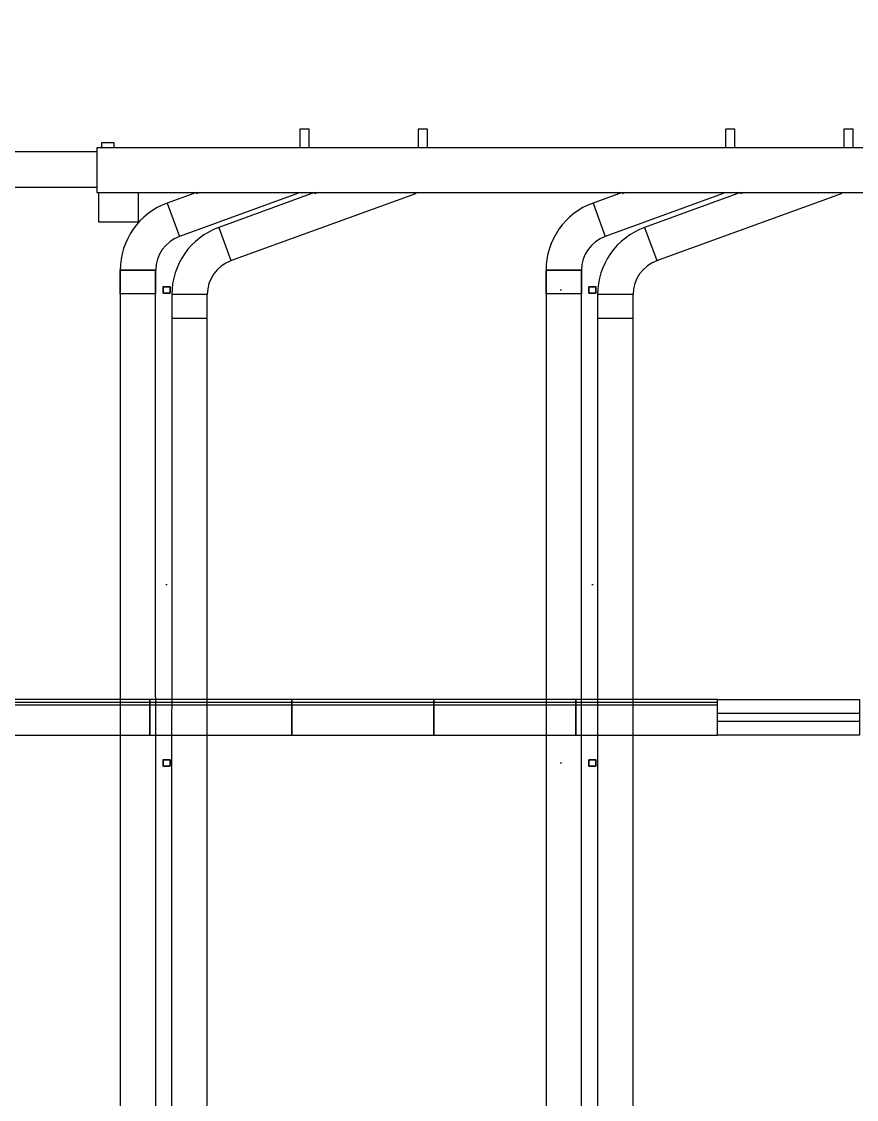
# Model space of a CAD drawing. Header units: millimetres. Extents: x 626570 to 643256, y 6233 to 11343.
# Drawn here: x 639477 to 640324, y 9105 to 10199 of the extents above; entities that cross this region are included whole.
import ezdxf

# ---------------------------------------------------------------- set-up
doc = ezdxf.new("R2010")
doc.units = ezdxf.units.MM
doc.header["$LTSCALE"] = 4000
doc.header["$MEASUREMENT"] = 0
doc.linetypes.add('DASHDOT', pattern=[1, 0.5, -0.25, 0, -0.25])
doc.layers.get('0').update_dxf_attribs({"linetype": 'CONTINUOUS'})
for name, color, linetype in [('CALLOUTS', 7, 'CONTINUOUS'), ('MASTERFOUNDATION_1', 4, 'DASHDOT'), ('MASTERFOUNDATION_25', 7, 'CONTINUOUS'), ('RAP-NEW-20FT6', 4, 'CONTINUOUS'), ('SORTER', 4, 'CONTINUOUS')]:
    doc.layers.add(name, color=color, linetype=linetype)

# ---------------------------------------------------------------- blocks, each defined once
blk = doc.blocks.new('36-1265')
for p, q in [((0, 15.125), (144, 15.125)), ((0, 12.125), (144, 12.125))]:
    blk.add_line(p, q)
blk.add_lwpolyline([(0, 18.125), (144, 18.125), (144, -18.125), (0, -18.125)], close=True)
blk = doc.blocks.new('36-1102')
for p, q in [((0, 4), (144, 4)), ((0, -4), (144, -4))]:
    blk.add_line(p, q)
blk.add_lwpolyline([(0, 18.125), (144, 18.125), (144, -18.125), (0, -18.125)], close=True)
blk = doc.blocks.new('A$C74486B7B')
at = {"layer": 'RAP-NEW-20FT6', "ltscale": 0.25, "xscale": -1}
for p in [(938.7, -281.3), (1082.7, -281.3), (1226.7, -281.3), (1370.7, -281.3), (1514.7, -281.3)]:
    blk.add_blockref('36-1265', p, dxfattribs=at)
at = {"layer": 'RAP-NEW-20FT6', "ltscale": 0.25}
blk.add_blockref('36-1102', (1514.7, -281.3), dxfattribs=at)

msp = doc.modelspace()

# ---------------------------------------------------------------- linework, layer by layer
at = {"layer": 'MASTERFOUNDATION_1', "linetype": 'DASHDOT'}
for p, q in [((639624, 6627.5), (639624, 11123.2)), ((640056, 6627.5), (640056, 11123.2)), ((643023.9, 9926.6), (626796.6, 9926.6)), ((643023.9, 9446.6), (626796.6, 9446.6))]:
    msp.add_line(p, q, dxfattribs=at)
at = {"layer": 'MASTERFOUNDATION_25', "linetype": 'Continuous', "flags": 128}
for points in [[(639621.1, 9930.1), (639626.9, 9930.1), (639626.9, 9930.1), (639626.9, 9930.1), (639626.9, 9930.1), (639626.9, 9930.1), (639627, 9930.1), (639627, 9930.1), (639627, 9930.1), (639627, 9930.1), (639627.1, 9930.1), (639627.1, 9930.1), (639627.1, 9930.1), (639627.1, 9930.1), (639627.1, 9930), (639627.2, 9930), (639627.2, 9930), (639627.2, 9930), (639627.2, 9930), (639627.2, 9930), (639627.2, 9930), (639627.3, 9930), (639627.3, 9929.9), (639627.3, 9929.9), (639627.3, 9929.9), (639627.3, 9929.9), (639627.3, 9929.9), (639627.3, 9929.9), (639627.4, 9929.9), (639627.4, 9929.8), (639627.4, 9929.8), (639627.4, 9929.8), (639627.4, 9929.8), (639627.4, 9929.8), (639627.4, 9929.7), (639627.4, 9929.7), (639627.4, 9929.7), (639627.5, 9929.7), (639627.5, 9929.7), (639627.5, 9929.6), (639627.5, 9929.6), (639627.5, 9929.6), (639627.5, 9929.6), (639627.5, 9929.6), (639627.5, 9929.5), (639627.5, 9929.5), (639627.5, 9929.5), (639627.5, 9923.7), (639627.5, 9923.7), (639627.5, 9923.7), (639627.5, 9923.7), (639627.5, 9923.6), (639627.5, 9923.6), (639627.5, 9923.6), (639627.5, 9923.6), (639627.5, 9923.6), (639627.5, 9923.5), (639627.4, 9923.5), (639627.4, 9923.5), (639627.4, 9923.5), (639627.4, 9923.5), (639627.4, 9923.4), (639627.4, 9923.4), (639627.4, 9923.4), (639627.4, 9923.4), (639627.4, 9923.4), (639627.3, 9923.3), (639627.3, 9923.3), (639627.3, 9923.3), (639627.3, 9923.3), (639627.3, 9923.3), (639627.3, 9923.3), (639627.3, 9923.3), (639627.2, 9923.2), (639627.2, 9923.2), (639627.2, 9923.2), (639627.2, 9923.2), (639627.2, 9923.2), (639627.2, 9923.2), (639627.1, 9923.2), (639627.1, 9923.2), (639627.1, 9923.2), (639627.1, 9923.1), (639627.1, 9923.1), (639627, 9923.1), (639627, 9923.1), (639627, 9923.1), (639627, 9923.1), (639626.9, 9923.1), (639626.9, 9923.1), (639626.9, 9923.1), (639626.9, 9923.1), (639626.9, 9923.1), (639621.1, 9923.1), (639621.1, 9923.1), (639621.1, 9923.1), (639621, 9923.1), (639621, 9923.1), (639621, 9923.1), (639621, 9923.1), (639621, 9923.1), (639620.9, 9923.1), (639620.9, 9923.1), (639620.9, 9923.1), (639620.9, 9923.2), (639620.8, 9923.2), (639620.8, 9923.2), (639620.8, 9923.2), (639620.8, 9923.2), (639620.8, 9923.2), (639620.8, 9923.2), (639620.7, 9923.2), (639620.7, 9923.2), (639620.7, 9923.3), (639620.7, 9923.3), (639620.7, 9923.3), (639620.7, 9923.3), (639620.6, 9923.3), (639620.6, 9923.3), (639620.6, 9923.3), (639620.6, 9923.4), (639620.6, 9923.4), (639620.6, 9923.4), (639620.6, 9923.4), (639620.6, 9923.4), (639620.5, 9923.5), (639620.5, 9923.5), (639620.5, 9923.5), (639620.5, 9923.5), (639620.5, 9923.5), (639620.5, 9923.6), (639620.5, 9923.6), (639620.5, 9923.6), (639620.5, 9923.6), (639620.5, 9923.6), (639620.5, 9923.7), (639620.5, 9923.7), (639620.5, 9923.7), (639620.5, 9923.7), (639620.5, 9929.5), (639620.5, 9929.5), (639620.5, 9929.5), (639620.5, 9929.6), (639620.5, 9929.6), (639620.5, 9929.6), (639620.5, 9929.6), (639620.5, 9929.6), (639620.5, 9929.7), (639620.5, 9929.7), (639620.5, 9929.7), (639620.5, 9929.7), (639620.5, 9929.7), (639620.5, 9929.8), (639620.6, 9929.8), (639620.6, 9929.8), (639620.6, 9929.8), (639620.6, 9929.8), (639620.6, 9929.9), (639620.6, 9929.9), (639620.6, 9929.9), (639620.6, 9929.9), (639620.7, 9929.9), (639620.7, 9929.9), (639620.7, 9929.9), (639620.7, 9930), (639620.7, 9930), (639620.7, 9930), (639620.8, 9930), (639620.8, 9930), (639620.8, 9930), (639620.8, 9930), (639620.8, 9930), (639620.8, 9930.1), (639620.9, 9930.1), (639620.9, 9930.1), (639620.9, 9930.1), (639620.9, 9930.1), (639621, 9930.1), (639621, 9930.1), (639621, 9930.1), (639621, 9930.1), (639621, 9930.1), (639621.1, 9930.1), (639621.1, 9930.1), (639621.1, 9930.1)], [(639621.1, 9929.8), (639626.9, 9929.8), (639626.9, 9929.8), (639626.9, 9929.8), (639626.9, 9929.8), (639626.9, 9929.8), (639626.9, 9929.8), (639626.9, 9929.8), (639626.9, 9929.8), (639626.9, 9929.8), (639627, 9929.8), (639627, 9929.8), (639627, 9929.8), (639627, 9929.8), (639627, 9929.8), (639627, 9929.8), (639627, 9929.8), (639627, 9929.7), (639627, 9929.7), (639627, 9929.7), (639627, 9929.7), (639627.1, 9929.7), (639627.1, 9929.7), (639627.1, 9929.7), (639627.1, 9929.7), (639627.1, 9929.7), (639627.1, 9929.7), (639627.1, 9929.7), (639627.1, 9929.7), (639627.1, 9929.7), (639627.1, 9929.7), (639627.1, 9929.6), (639627.1, 9929.6), (639627.1, 9929.6), (639627.1, 9929.6), (639627.1, 9929.6), (639627.1, 9929.6), (639627.2, 9929.6), (639627.2, 9929.6), (639627.2, 9929.6), (639627.2, 9929.6), (639627.2, 9929.5), (639627.2, 9929.5), (639627.2, 9929.5), (639627.2, 9929.5), (639627.2, 9929.5), (639627.2, 9929.5), (639627.2, 9923.7), (639627.2, 9923.7), (639627.2, 9923.7), (639627.2, 9923.7), (639627.2, 9923.7), (639627.2, 9923.7), (639627.2, 9923.7), (639627.2, 9923.7), (639627.2, 9923.6), (639627.2, 9923.6), (639627.1, 9923.6), (639627.1, 9923.6), (639627.1, 9923.6), (639627.1, 9923.6), (639627.1, 9923.6), (639627.1, 9923.6), (639627.1, 9923.6), (639627.1, 9923.6), (639627.1, 9923.5), (639627.1, 9923.5), (639627.1, 9923.5), (639627.1, 9923.5), (639627.1, 9923.5), (639627.1, 9923.5), (639627.1, 9923.5), (639627.1, 9923.5), (639627, 9923.5), (639627, 9923.5), (639627, 9923.5), (639627, 9923.5), (639627, 9923.5), (639627, 9923.5), (639627, 9923.5), (639627, 9923.4), (639627, 9923.4), (639627, 9923.4), (639627, 9923.4), (639626.9, 9923.4), (639626.9, 9923.4), (639626.9, 9923.4), (639626.9, 9923.4), (639626.9, 9923.4), (639626.9, 9923.4), (639626.9, 9923.4), (639626.9, 9923.4), (639626.9, 9923.4), (639621.1, 9923.4), (639621.1, 9923.4), (639621.1, 9923.4), (639621.1, 9923.4), (639621.1, 9923.4), (639621, 9923.4), (639621, 9923.4), (639621, 9923.4), (639621, 9923.4), (639621, 9923.4), (639621, 9923.4), (639621, 9923.4), (639621, 9923.4), (639621, 9923.5), (639621, 9923.5), (639620.9, 9923.5), (639620.9, 9923.5), (639620.9, 9923.5), (639620.9, 9923.5), (639620.9, 9923.5), (639620.9, 9923.5), (639620.9, 9923.5), (639620.9, 9923.5), (639620.9, 9923.5), (639620.9, 9923.5), (639620.9, 9923.5), (639620.9, 9923.5), (639620.9, 9923.5), (639620.8, 9923.6), (639620.8, 9923.6), (639620.8, 9923.6), (639620.8, 9923.6), (639620.8, 9923.6), (639620.8, 9923.6), (639620.8, 9923.6), (639620.8, 9923.6), (639620.8, 9923.6), (639620.8, 9923.6), (639620.8, 9923.7), (639620.8, 9923.7), (639620.8, 9923.7), (639620.8, 9923.7), (639620.8, 9923.7), (639620.8, 9923.7), (639620.8, 9923.7), (639620.8, 9923.7), (639620.8, 9929.5), (639620.8, 9929.5), (639620.8, 9929.5), (639620.8, 9929.5), (639620.8, 9929.5), (639620.8, 9929.5), (639620.8, 9929.6), (639620.8, 9929.6), (639620.8, 9929.6), (639620.8, 9929.6), (639620.8, 9929.6), (639620.8, 9929.6), (639620.8, 9929.6), (639620.8, 9929.6), (639620.8, 9929.6), (639620.8, 9929.6), (639620.8, 9929.7), (639620.8, 9929.7), (639620.9, 9929.7), (639620.9, 9929.7), (639620.9, 9929.7), (639620.9, 9929.7), (639620.9, 9929.7), (639620.9, 9929.7), (639620.9, 9929.7), (639620.9, 9929.7), (639620.9, 9929.7), (639620.9, 9929.7), (639620.9, 9929.7), (639620.9, 9929.7), (639620.9, 9929.8), (639621, 9929.8), (639621, 9929.8), (639621, 9929.8), (639621, 9929.8), (639621, 9929.8), (639621, 9929.8), (639621, 9929.8), (639621, 9929.8), (639621, 9929.8), (639621, 9929.8), (639621.1, 9929.8), (639621.1, 9929.8), (639621.1, 9929.8), (639621.1, 9929.8), (639621.1, 9929.8)], [(640053.1, 9930.1), (640058.8, 9930.1), (640058.9, 9930.1), (640058.9, 9930.1), (640058.9, 9930.1), (640058.9, 9930.1), (640059, 9930.1), (640059, 9930.1), (640059, 9930.1), (640059, 9930.1), (640059, 9930.1), (640059.1, 9930.1), (640059.1, 9930.1), (640059.1, 9930.1), (640059.1, 9930), (640059.1, 9930), (640059.2, 9930), (640059.2, 9930), (640059.2, 9930), (640059.2, 9930), (640059.2, 9930), (640059.2, 9930), (640059.3, 9929.9), (640059.3, 9929.9), (640059.3, 9929.9), (640059.3, 9929.9), (640059.3, 9929.9), (640059.3, 9929.9), (640059.3, 9929.9), (640059.4, 9929.8), (640059.4, 9929.8), (640059.4, 9929.8), (640059.4, 9929.8), (640059.4, 9929.8), (640059.4, 9929.7), (640059.4, 9929.7), (640059.4, 9929.7), (640059.4, 9929.7), (640059.4, 9929.7), (640059.4, 9929.6), (640059.5, 9929.6), (640059.5, 9929.6), (640059.5, 9929.6), (640059.5, 9929.6), (640059.5, 9929.5), (640059.5, 9929.5), (640059.5, 9929.5), (640059.5, 9923.7), (640059.5, 9923.7), (640059.5, 9923.7), (640059.5, 9923.7), (640059.5, 9923.6), (640059.5, 9923.6), (640059.5, 9923.6), (640059.4, 9923.6), (640059.4, 9923.6), (640059.4, 9923.5), (640059.4, 9923.5), (640059.4, 9923.5), (640059.4, 9923.5), (640059.4, 9923.5), (640059.4, 9923.4), (640059.4, 9923.4), (640059.4, 9923.4), (640059.4, 9923.4), (640059.3, 9923.4), (640059.3, 9923.3), (640059.3, 9923.3), (640059.3, 9923.3), (640059.3, 9923.3), (640059.3, 9923.3), (640059.3, 9923.3), (640059.2, 9923.3), (640059.2, 9923.2), (640059.2, 9923.2), (640059.2, 9923.2), (640059.2, 9923.2), (640059.2, 9923.2), (640059.1, 9923.2), (640059.1, 9923.2), (640059.1, 9923.2), (640059.1, 9923.2), (640059.1, 9923.1), (640059, 9923.1), (640059, 9923.1), (640059, 9923.1), (640059, 9923.1), (640059, 9923.1), (640058.9, 9923.1), (640058.9, 9923.1), (640058.9, 9923.1), (640058.9, 9923.1), (640058.8, 9923.1), (640053.1, 9923.1), (640053.1, 9923.1), (640053, 9923.1), (640053, 9923.1), (640053, 9923.1), (640053, 9923.1), (640053, 9923.1), (640052.9, 9923.1), (640052.9, 9923.1), (640052.9, 9923.1), (640052.9, 9923.1), (640052.9, 9923.2), (640052.8, 9923.2), (640052.8, 9923.2), (640052.8, 9923.2), (640052.8, 9923.2), (640052.8, 9923.2), (640052.7, 9923.2), (640052.7, 9923.2), (640052.7, 9923.2), (640052.7, 9923.3), (640052.7, 9923.3), (640052.7, 9923.3), (640052.6, 9923.3), (640052.6, 9923.3), (640052.6, 9923.3), (640052.6, 9923.3), (640052.6, 9923.4), (640052.6, 9923.4), (640052.6, 9923.4), (640052.6, 9923.4), (640052.5, 9923.4), (640052.5, 9923.5), (640052.5, 9923.5), (640052.5, 9923.5), (640052.5, 9923.5), (640052.5, 9923.5), (640052.5, 9923.6), (640052.5, 9923.6), (640052.5, 9923.6), (640052.5, 9923.6), (640052.5, 9923.6), (640052.5, 9923.7), (640052.5, 9923.7), (640052.5, 9923.7), (640052.5, 9923.7), (640052.5, 9929.5), (640052.5, 9929.5), (640052.5, 9929.5), (640052.5, 9929.6), (640052.5, 9929.6), (640052.5, 9929.6), (640052.5, 9929.6), (640052.5, 9929.6), (640052.5, 9929.7), (640052.5, 9929.7), (640052.5, 9929.7), (640052.5, 9929.7), (640052.5, 9929.7), (640052.5, 9929.8), (640052.5, 9929.8), (640052.6, 9929.8), (640052.6, 9929.8), (640052.6, 9929.8), (640052.6, 9929.9), (640052.6, 9929.9), (640052.6, 9929.9), (640052.6, 9929.9), (640052.6, 9929.9), (640052.7, 9929.9), (640052.7, 9929.9), (640052.7, 9930), (640052.7, 9930), (640052.7, 9930), (640052.7, 9930), (640052.8, 9930), (640052.8, 9930), (640052.8, 9930), (640052.8, 9930), (640052.8, 9930.1), (640052.9, 9930.1), (640052.9, 9930.1), (640052.9, 9930.1), (640052.9, 9930.1), (640052.9, 9930.1), (640053, 9930.1), (640053, 9930.1), (640053, 9930.1), (640053, 9930.1), (640053, 9930.1), (640053.1, 9930.1), (640053.1, 9930.1)], [(640053.1, 9929.8), (640058.8, 9929.8), (640058.9, 9929.8), (640058.9, 9929.8), (640058.9, 9929.8), (640058.9, 9929.8), (640058.9, 9929.8), (640058.9, 9929.8), (640058.9, 9929.8), (640058.9, 9929.8), (640058.9, 9929.8), (640059, 9929.8), (640059, 9929.8), (640059, 9929.8), (640059, 9929.8), (640059, 9929.8), (640059, 9929.8), (640059, 9929.7), (640059, 9929.7), (640059, 9929.7), (640059, 9929.7), (640059, 9929.7), (640059.1, 9929.7), (640059.1, 9929.7), (640059.1, 9929.7), (640059.1, 9929.7), (640059.1, 9929.7), (640059.1, 9929.7), (640059.1, 9929.7), (640059.1, 9929.7), (640059.1, 9929.7), (640059.1, 9929.6), (640059.1, 9929.6), (640059.1, 9929.6), (640059.1, 9929.6), (640059.1, 9929.6), (640059.1, 9929.6), (640059.1, 9929.6), (640059.1, 9929.6), (640059.1, 9929.6), (640059.1, 9929.6), (640059.2, 9929.5), (640059.2, 9929.5), (640059.2, 9929.5), (640059.2, 9929.5), (640059.2, 9929.5), (640059.2, 9929.5), (640059.2, 9923.7), (640059.2, 9923.7), (640059.2, 9923.7), (640059.2, 9923.7), (640059.2, 9923.7), (640059.2, 9923.7), (640059.1, 9923.7), (640059.1, 9923.7), (640059.1, 9923.6), (640059.1, 9923.6), (640059.1, 9923.6), (640059.1, 9923.6), (640059.1, 9923.6), (640059.1, 9923.6), (640059.1, 9923.6), (640059.1, 9923.6), (640059.1, 9923.6), (640059.1, 9923.6), (640059.1, 9923.5), (640059.1, 9923.5), (640059.1, 9923.5), (640059.1, 9923.5), (640059.1, 9923.5), (640059.1, 9923.5), (640059.1, 9923.5), (640059, 9923.5), (640059, 9923.5), (640059, 9923.5), (640059, 9923.5), (640059, 9923.5), (640059, 9923.5), (640059, 9923.5), (640059, 9923.5), (640059, 9923.4), (640059, 9923.4), (640059, 9923.4), (640058.9, 9923.4), (640058.9, 9923.4), (640058.9, 9923.4), (640058.9, 9923.4), (640058.9, 9923.4), (640058.9, 9923.4), (640058.9, 9923.4), (640058.9, 9923.4), (640058.9, 9923.4), (640058.8, 9923.4), (640053.1, 9923.4), (640053.1, 9923.4), (640053.1, 9923.4), (640053.1, 9923.4), (640053, 9923.4), (640053, 9923.4), (640053, 9923.4), (640053, 9923.4), (640053, 9923.4), (640053, 9923.4), (640053, 9923.4), (640053, 9923.4), (640053, 9923.4), (640053, 9923.5), (640052.9, 9923.5), (640052.9, 9923.5), (640052.9, 9923.5), (640052.9, 9923.5), (640052.9, 9923.5), (640052.9, 9923.5), (640052.9, 9923.5), (640052.9, 9923.5), (640052.9, 9923.5), (640052.9, 9923.5), (640052.9, 9923.5), (640052.9, 9923.5), (640052.8, 9923.5), (640052.8, 9923.5), (640052.8, 9923.6), (640052.8, 9923.6), (640052.8, 9923.6), (640052.8, 9923.6), (640052.8, 9923.6), (640052.8, 9923.6), (640052.8, 9923.6), (640052.8, 9923.6), (640052.8, 9923.6), (640052.8, 9923.6), (640052.8, 9923.7), (640052.8, 9923.7), (640052.8, 9923.7), (640052.8, 9923.7), (640052.8, 9923.7), (640052.8, 9923.7), (640052.8, 9923.7), (640052.8, 9923.7), (640052.8, 9929.5), (640052.8, 9929.5), (640052.8, 9929.5), (640052.8, 9929.5), (640052.8, 9929.5), (640052.8, 9929.5), (640052.8, 9929.6), (640052.8, 9929.6), (640052.8, 9929.6), (640052.8, 9929.6), (640052.8, 9929.6), (640052.8, 9929.6), (640052.8, 9929.6), (640052.8, 9929.6), (640052.8, 9929.6), (640052.8, 9929.6), (640052.8, 9929.7), (640052.8, 9929.7), (640052.8, 9929.7), (640052.8, 9929.7), (640052.9, 9929.7), (640052.9, 9929.7), (640052.9, 9929.7), (640052.9, 9929.7), (640052.9, 9929.7), (640052.9, 9929.7), (640052.9, 9929.7), (640052.9, 9929.7), (640052.9, 9929.7), (640052.9, 9929.7), (640052.9, 9929.8), (640052.9, 9929.8), (640053, 9929.8), (640053, 9929.8), (640053, 9929.8), (640053, 9929.8), (640053, 9929.8), (640053, 9929.8), (640053, 9929.8), (640053, 9929.8), (640053, 9929.8), (640053, 9929.8), (640053.1, 9929.8), (640053.1, 9929.8), (640053.1, 9929.8), (640053.1, 9929.8)], [(639621.1, 9450.1), (639626.9, 9450.1), (639626.9, 9450.1), (639626.9, 9450.1), (639626.9, 9450.1), (639626.9, 9450.1), (639627, 9450.1), (639627, 9450.1), (639627, 9450.1), (639627, 9450.1), (639627.1, 9450.1), (639627.1, 9450.1), (639627.1, 9450.1), (639627.1, 9450.1), (639627.1, 9450), (639627.2, 9450), (639627.2, 9450), (639627.2, 9450), (639627.2, 9450), (639627.2, 9450), (639627.2, 9450), (639627.3, 9450), (639627.3, 9449.9), (639627.3, 9449.9), (639627.3, 9449.9), (639627.3, 9449.9), (639627.3, 9449.9), (639627.3, 9449.9), (639627.4, 9449.9), (639627.4, 9449.8), (639627.4, 9449.8), (639627.4, 9449.8), (639627.4, 9449.8), (639627.4, 9449.8), (639627.4, 9449.7), (639627.4, 9449.7), (639627.4, 9449.7), (639627.5, 9449.7), (639627.5, 9449.7), (639627.5, 9449.6), (639627.5, 9449.6), (639627.5, 9449.6), (639627.5, 9449.6), (639627.5, 9449.6), (639627.5, 9449.5), (639627.5, 9449.5), (639627.5, 9449.5), (639627.5, 9443.7), (639627.5, 9443.7), (639627.5, 9443.7), (639627.5, 9443.7), (639627.5, 9443.6), (639627.5, 9443.6), (639627.5, 9443.6), (639627.5, 9443.6), (639627.5, 9443.6), (639627.5, 9443.5), (639627.4, 9443.5), (639627.4, 9443.5), (639627.4, 9443.5), (639627.4, 9443.5), (639627.4, 9443.4), (639627.4, 9443.4), (639627.4, 9443.4), (639627.4, 9443.4), (639627.4, 9443.4), (639627.3, 9443.3), (639627.3, 9443.3), (639627.3, 9443.3), (639627.3, 9443.3), (639627.3, 9443.3), (639627.3, 9443.3), (639627.3, 9443.3), (639627.2, 9443.2), (639627.2, 9443.2), (639627.2, 9443.2), (639627.2, 9443.2), (639627.2, 9443.2), (639627.2, 9443.2), (639627.1, 9443.2), (639627.1, 9443.2), (639627.1, 9443.2), (639627.1, 9443.1), (639627.1, 9443.1), (639627, 9443.1), (639627, 9443.1), (639627, 9443.1), (639627, 9443.1), (639626.9, 9443.1), (639626.9, 9443.1), (639626.9, 9443.1), (639626.9, 9443.1), (639626.9, 9443.1), (639621.1, 9443.1), (639621.1, 9443.1), (639621.1, 9443.1), (639621, 9443.1), (639621, 9443.1), (639621, 9443.1), (639621, 9443.1), (639621, 9443.1), (639620.9, 9443.1), (639620.9, 9443.1), (639620.9, 9443.1), (639620.9, 9443.2), (639620.8, 9443.2), (639620.8, 9443.2), (639620.8, 9443.2), (639620.8, 9443.2), (639620.8, 9443.2), (639620.8, 9443.2), (639620.7, 9443.2), (639620.7, 9443.2), (639620.7, 9443.3), (639620.7, 9443.3), (639620.7, 9443.3), (639620.7, 9443.3), (639620.6, 9443.3), (639620.6, 9443.3), (639620.6, 9443.3), (639620.6, 9443.4), (639620.6, 9443.4), (639620.6, 9443.4), (639620.6, 9443.4), (639620.6, 9443.4), (639620.5, 9443.5), (639620.5, 9443.5), (639620.5, 9443.5), (639620.5, 9443.5), (639620.5, 9443.5), (639620.5, 9443.6), (639620.5, 9443.6), (639620.5, 9443.6), (639620.5, 9443.6), (639620.5, 9443.6), (639620.5, 9443.7), (639620.5, 9443.7), (639620.5, 9443.7), (639620.5, 9443.7), (639620.5, 9449.5), (639620.5, 9449.5), (639620.5, 9449.5), (639620.5, 9449.6), (639620.5, 9449.6), (639620.5, 9449.6), (639620.5, 9449.6), (639620.5, 9449.6), (639620.5, 9449.7), (639620.5, 9449.7), (639620.5, 9449.7), (639620.5, 9449.7), (639620.5, 9449.7), (639620.5, 9449.8), (639620.6, 9449.8), (639620.6, 9449.8), (639620.6, 9449.8), (639620.6, 9449.8), (639620.6, 9449.9), (639620.6, 9449.9), (639620.6, 9449.9), (639620.6, 9449.9), (639620.7, 9449.9), (639620.7, 9449.9), (639620.7, 9449.9), (639620.7, 9450), (639620.7, 9450), (639620.7, 9450), (639620.8, 9450), (639620.8, 9450), (639620.8, 9450), (639620.8, 9450), (639620.8, 9450), (639620.8, 9450.1), (639620.9, 9450.1), (639620.9, 9450.1), (639620.9, 9450.1), (639620.9, 9450.1), (639621, 9450.1), (639621, 9450.1), (639621, 9450.1), (639621, 9450.1), (639621, 9450.1), (639621.1, 9450.1), (639621.1, 9450.1), (639621.1, 9450.1)], [(639621.1, 9449.8), (639626.9, 9449.8), (639626.9, 9449.8), (639626.9, 9449.8), (639626.9, 9449.8), (639626.9, 9449.8), (639626.9, 9449.8), (639626.9, 9449.8), (639626.9, 9449.8), (639626.9, 9449.8), (639627, 9449.8), (639627, 9449.8), (639627, 9449.8), (639627, 9449.8), (639627, 9449.8), (639627, 9449.8), (639627, 9449.8), (639627, 9449.7), (639627, 9449.7), (639627, 9449.7), (639627, 9449.7), (639627.1, 9449.7), (639627.1, 9449.7), (639627.1, 9449.7), (639627.1, 9449.7), (639627.1, 9449.7), (639627.1, 9449.7), (639627.1, 9449.7), (639627.1, 9449.7), (639627.1, 9449.7), (639627.1, 9449.7), (639627.1, 9449.6), (639627.1, 9449.6), (639627.1, 9449.6), (639627.1, 9449.6), (639627.1, 9449.6), (639627.1, 9449.6), (639627.2, 9449.6), (639627.2, 9449.6), (639627.2, 9449.6), (639627.2, 9449.6), (639627.2, 9449.5), (639627.2, 9449.5), (639627.2, 9449.5), (639627.2, 9449.5), (639627.2, 9449.5), (639627.2, 9449.5), (639627.2, 9443.7), (639627.2, 9443.7), (639627.2, 9443.7), (639627.2, 9443.7), (639627.2, 9443.7), (639627.2, 9443.7), (639627.2, 9443.7), (639627.2, 9443.7), (639627.2, 9443.6), (639627.2, 9443.6), (639627.1, 9443.6), (639627.1, 9443.6), (639627.1, 9443.6), (639627.1, 9443.6), (639627.1, 9443.6), (639627.1, 9443.6), (639627.1, 9443.6), (639627.1, 9443.6), (639627.1, 9443.5), (639627.1, 9443.5), (639627.1, 9443.5), (639627.1, 9443.5), (639627.1, 9443.5), (639627.1, 9443.5), (639627.1, 9443.5), (639627.1, 9443.5), (639627, 9443.5), (639627, 9443.5), (639627, 9443.5), (639627, 9443.5), (639627, 9443.5), (639627, 9443.5), (639627, 9443.5), (639627, 9443.4), (639627, 9443.4), (639627, 9443.4), (639627, 9443.4), (639626.9, 9443.4), (639626.9, 9443.4), (639626.9, 9443.4), (639626.9, 9443.4), (639626.9, 9443.4), (639626.9, 9443.4), (639626.9, 9443.4), (639626.9, 9443.4), (639626.9, 9443.4), (639621.1, 9443.4), (639621.1, 9443.4), (639621.1, 9443.4), (639621.1, 9443.4), (639621.1, 9443.4), (639621, 9443.4), (639621, 9443.4), (639621, 9443.4), (639621, 9443.4), (639621, 9443.4), (639621, 9443.4), (639621, 9443.4), (639621, 9443.4), (639621, 9443.5), (639621, 9443.5), (639620.9, 9443.5), (639620.9, 9443.5), (639620.9, 9443.5), (639620.9, 9443.5), (639620.9, 9443.5), (639620.9, 9443.5), (639620.9, 9443.5), (639620.9, 9443.5), (639620.9, 9443.5), (639620.9, 9443.5), (639620.9, 9443.5), (639620.9, 9443.5), (639620.9, 9443.5), (639620.8, 9443.6), (639620.8, 9443.6), (639620.8, 9443.6), (639620.8, 9443.6), (639620.8, 9443.6), (639620.8, 9443.6), (639620.8, 9443.6), (639620.8, 9443.6), (639620.8, 9443.6), (639620.8, 9443.6), (639620.8, 9443.7), (639620.8, 9443.7), (639620.8, 9443.7), (639620.8, 9443.7), (639620.8, 9443.7), (639620.8, 9443.7), (639620.8, 9443.7), (639620.8, 9443.7), (639620.8, 9449.5), (639620.8, 9449.5), (639620.8, 9449.5), (639620.8, 9449.5), (639620.8, 9449.5), (639620.8, 9449.5), (639620.8, 9449.6), (639620.8, 9449.6), (639620.8, 9449.6), (639620.8, 9449.6), (639620.8, 9449.6), (639620.8, 9449.6), (639620.8, 9449.6), (639620.8, 9449.6), (639620.8, 9449.6), (639620.8, 9449.6), (639620.8, 9449.7), (639620.8, 9449.7), (639620.9, 9449.7), (639620.9, 9449.7), (639620.9, 9449.7), (639620.9, 9449.7), (639620.9, 9449.7), (639620.9, 9449.7), (639620.9, 9449.7), (639620.9, 9449.7), (639620.9, 9449.7), (639620.9, 9449.7), (639620.9, 9449.7), (639620.9, 9449.7), (639620.9, 9449.8), (639621, 9449.8), (639621, 9449.8), (639621, 9449.8), (639621, 9449.8), (639621, 9449.8), (639621, 9449.8), (639621, 9449.8), (639621, 9449.8), (639621, 9449.8), (639621, 9449.8), (639621.1, 9449.8), (639621.1, 9449.8), (639621.1, 9449.8), (639621.1, 9449.8), (639621.1, 9449.8)], [(640053.1, 9450.1), (640058.8, 9450.1), (640058.9, 9450.1), (640058.9, 9450.1), (640058.9, 9450.1), (640058.9, 9450.1), (640059, 9450.1), (640059, 9450.1), (640059, 9450.1), (640059, 9450.1), (640059, 9450.1), (640059.1, 9450.1), (640059.1, 9450.1), (640059.1, 9450.1), (640059.1, 9450), (640059.1, 9450), (640059.2, 9450), (640059.2, 9450), (640059.2, 9450), (640059.2, 9450), (640059.2, 9450), (640059.2, 9450), (640059.3, 9449.9), (640059.3, 9449.9), (640059.3, 9449.9), (640059.3, 9449.9), (640059.3, 9449.9), (640059.3, 9449.9), (640059.3, 9449.9), (640059.4, 9449.8), (640059.4, 9449.8), (640059.4, 9449.8), (640059.4, 9449.8), (640059.4, 9449.8), (640059.4, 9449.7), (640059.4, 9449.7), (640059.4, 9449.7), (640059.4, 9449.7), (640059.4, 9449.7), (640059.4, 9449.6), (640059.5, 9449.6), (640059.5, 9449.6), (640059.5, 9449.6), (640059.5, 9449.6), (640059.5, 9449.5), (640059.5, 9449.5), (640059.5, 9449.5), (640059.5, 9443.7), (640059.5, 9443.7), (640059.5, 9443.7), (640059.5, 9443.7), (640059.5, 9443.6), (640059.5, 9443.6), (640059.5, 9443.6), (640059.4, 9443.6), (640059.4, 9443.6), (640059.4, 9443.5), (640059.4, 9443.5), (640059.4, 9443.5), (640059.4, 9443.5), (640059.4, 9443.5), (640059.4, 9443.4), (640059.4, 9443.4), (640059.4, 9443.4), (640059.4, 9443.4), (640059.3, 9443.4), (640059.3, 9443.3), (640059.3, 9443.3), (640059.3, 9443.3), (640059.3, 9443.3), (640059.3, 9443.3), (640059.3, 9443.3), (640059.2, 9443.3), (640059.2, 9443.2), (640059.2, 9443.2), (640059.2, 9443.2), (640059.2, 9443.2), (640059.2, 9443.2), (640059.1, 9443.2), (640059.1, 9443.2), (640059.1, 9443.2), (640059.1, 9443.2), (640059.1, 9443.1), (640059, 9443.1), (640059, 9443.1), (640059, 9443.1), (640059, 9443.1), (640059, 9443.1), (640058.9, 9443.1), (640058.9, 9443.1), (640058.9, 9443.1), (640058.9, 9443.1), (640058.8, 9443.1), (640053.1, 9443.1), (640053.1, 9443.1), (640053, 9443.1), (640053, 9443.1), (640053, 9443.1), (640053, 9443.1), (640053, 9443.1), (640052.9, 9443.1), (640052.9, 9443.1), (640052.9, 9443.1), (640052.9, 9443.1), (640052.9, 9443.2), (640052.8, 9443.2), (640052.8, 9443.2), (640052.8, 9443.2), (640052.8, 9443.2), (640052.8, 9443.2), (640052.7, 9443.2), (640052.7, 9443.2), (640052.7, 9443.2), (640052.7, 9443.3), (640052.7, 9443.3), (640052.7, 9443.3), (640052.6, 9443.3), (640052.6, 9443.3), (640052.6, 9443.3), (640052.6, 9443.3), (640052.6, 9443.4), (640052.6, 9443.4), (640052.6, 9443.4), (640052.6, 9443.4), (640052.5, 9443.4), (640052.5, 9443.5), (640052.5, 9443.5), (640052.5, 9443.5), (640052.5, 9443.5), (640052.5, 9443.5), (640052.5, 9443.6), (640052.5, 9443.6), (640052.5, 9443.6), (640052.5, 9443.6), (640052.5, 9443.6), (640052.5, 9443.7), (640052.5, 9443.7), (640052.5, 9443.7), (640052.5, 9443.7), (640052.5, 9449.5), (640052.5, 9449.5), (640052.5, 9449.5), (640052.5, 9449.6), (640052.5, 9449.6), (640052.5, 9449.6), (640052.5, 9449.6), (640052.5, 9449.6), (640052.5, 9449.7), (640052.5, 9449.7), (640052.5, 9449.7), (640052.5, 9449.7), (640052.5, 9449.7), (640052.5, 9449.8), (640052.5, 9449.8), (640052.6, 9449.8), (640052.6, 9449.8), (640052.6, 9449.8), (640052.6, 9449.9), (640052.6, 9449.9), (640052.6, 9449.9), (640052.6, 9449.9), (640052.6, 9449.9), (640052.7, 9449.9), (640052.7, 9449.9), (640052.7, 9450), (640052.7, 9450), (640052.7, 9450), (640052.7, 9450), (640052.8, 9450), (640052.8, 9450), (640052.8, 9450), (640052.8, 9450), (640052.8, 9450.1), (640052.9, 9450.1), (640052.9, 9450.1), (640052.9, 9450.1), (640052.9, 9450.1), (640052.9, 9450.1), (640053, 9450.1), (640053, 9450.1), (640053, 9450.1), (640053, 9450.1), (640053, 9450.1), (640053.1, 9450.1), (640053.1, 9450.1)], [(640053.1, 9449.8), (640058.8, 9449.8), (640058.9, 9449.8), (640058.9, 9449.8), (640058.9, 9449.8), (640058.9, 9449.8), (640058.9, 9449.8), (640058.9, 9449.8), (640058.9, 9449.8), (640058.9, 9449.8), (640058.9, 9449.8), (640059, 9449.8), (640059, 9449.8), (640059, 9449.8), (640059, 9449.8), (640059, 9449.8), (640059, 9449.8), (640059, 9449.7), (640059, 9449.7), (640059, 9449.7), (640059, 9449.7), (640059, 9449.7), (640059.1, 9449.7), (640059.1, 9449.7), (640059.1, 9449.7), (640059.1, 9449.7), (640059.1, 9449.7), (640059.1, 9449.7), (640059.1, 9449.7), (640059.1, 9449.7), (640059.1, 9449.7), (640059.1, 9449.6), (640059.1, 9449.6), (640059.1, 9449.6), (640059.1, 9449.6), (640059.1, 9449.6), (640059.1, 9449.6), (640059.1, 9449.6), (640059.1, 9449.6), (640059.1, 9449.6), (640059.1, 9449.6), (640059.2, 9449.5), (640059.2, 9449.5), (640059.2, 9449.5), (640059.2, 9449.5), (640059.2, 9449.5), (640059.2, 9449.5), (640059.2, 9443.7), (640059.2, 9443.7), (640059.2, 9443.7), (640059.2, 9443.7), (640059.2, 9443.7), (640059.2, 9443.7), (640059.1, 9443.7), (640059.1, 9443.7), (640059.1, 9443.6), (640059.1, 9443.6), (640059.1, 9443.6), (640059.1, 9443.6), (640059.1, 9443.6), (640059.1, 9443.6), (640059.1, 9443.6), (640059.1, 9443.6), (640059.1, 9443.6), (640059.1, 9443.6), (640059.1, 9443.5), (640059.1, 9443.5), (640059.1, 9443.5), (640059.1, 9443.5), (640059.1, 9443.5), (640059.1, 9443.5), (640059.1, 9443.5), (640059, 9443.5), (640059, 9443.5), (640059, 9443.5), (640059, 9443.5), (640059, 9443.5), (640059, 9443.5), (640059, 9443.5), (640059, 9443.5), (640059, 9443.4), (640059, 9443.4), (640059, 9443.4), (640058.9, 9443.4), (640058.9, 9443.4), (640058.9, 9443.4), (640058.9, 9443.4), (640058.9, 9443.4), (640058.9, 9443.4), (640058.9, 9443.4), (640058.9, 9443.4), (640058.9, 9443.4), (640058.8, 9443.4), (640053.1, 9443.4), (640053.1, 9443.4), (640053.1, 9443.4), (640053.1, 9443.4), (640053, 9443.4), (640053, 9443.4), (640053, 9443.4), (640053, 9443.4), (640053, 9443.4), (640053, 9443.4), (640053, 9443.4), (640053, 9443.4), (640053, 9443.4), (640053, 9443.5), (640052.9, 9443.5), (640052.9, 9443.5), (640052.9, 9443.5), (640052.9, 9443.5), (640052.9, 9443.5), (640052.9, 9443.5), (640052.9, 9443.5), (640052.9, 9443.5), (640052.9, 9443.5), (640052.9, 9443.5), (640052.9, 9443.5), (640052.9, 9443.5), (640052.8, 9443.5), (640052.8, 9443.5), (640052.8, 9443.6), (640052.8, 9443.6), (640052.8, 9443.6), (640052.8, 9443.6), (640052.8, 9443.6), (640052.8, 9443.6), (640052.8, 9443.6), (640052.8, 9443.6), (640052.8, 9443.6), (640052.8, 9443.6), (640052.8, 9443.7), (640052.8, 9443.7), (640052.8, 9443.7), (640052.8, 9443.7), (640052.8, 9443.7), (640052.8, 9443.7), (640052.8, 9443.7), (640052.8, 9443.7), (640052.8, 9449.5), (640052.8, 9449.5), (640052.8, 9449.5), (640052.8, 9449.5), (640052.8, 9449.5), (640052.8, 9449.5), (640052.8, 9449.6), (640052.8, 9449.6), (640052.8, 9449.6), (640052.8, 9449.6), (640052.8, 9449.6), (640052.8, 9449.6), (640052.8, 9449.6), (640052.8, 9449.6), (640052.8, 9449.6), (640052.8, 9449.6), (640052.8, 9449.7), (640052.8, 9449.7), (640052.8, 9449.7), (640052.8, 9449.7), (640052.9, 9449.7), (640052.9, 9449.7), (640052.9, 9449.7), (640052.9, 9449.7), (640052.9, 9449.7), (640052.9, 9449.7), (640052.9, 9449.7), (640052.9, 9449.7), (640052.9, 9449.7), (640052.9, 9449.7), (640052.9, 9449.8), (640052.9, 9449.8), (640053, 9449.8), (640053, 9449.8), (640053, 9449.8), (640053, 9449.8), (640053, 9449.8), (640053, 9449.8), (640053, 9449.8), (640053, 9449.8), (640053, 9449.8), (640053, 9449.8), (640053.1, 9449.8), (640053.1, 9449.8), (640053.1, 9449.8), (640053.1, 9449.8)]]:
    msp.add_lwpolyline(points, close=True, dxfattribs=at)
at = {"layer": 'SORTER', "ltscale": 0.25}
for p, q in [((639759.2, 10089.7), (639759.2, 10070.7)), ((639768.7, 10089.7), (639759.2, 10089.7)), ((639768.7, 10070.7), (639768.7, 10089.7)), ((639879.2, 10089.7), (639879.2, 10070.7)), ((639888.7, 10089.7), (639879.2, 10089.7)), ((639888.7, 10070.7), (639888.7, 10089.7)), ((640191.2, 10089.7), (640191.2, 10070.7)), ((640200.7, 10089.7), (640191.2, 10089.7)), ((640200.7, 10070.7), (640200.7, 10089.7)), ((640311.2, 10089.7), (640311.2, 10070.7)), ((640320.7, 10089.7), (640311.2, 10089.7)), ((640320.7, 10070.7), (640320.7, 10089.7)), ((639558.4, 10076.2), (639570.4, 10076.2)), ((639558.4, 10070.7), (639558.4, 10076.2)), ((639570.4, 10076.2), (639570.4, 10070.7)), ((638542.8, 10066.9), (639553.2, 10066.9)), ((642230.9, 10070.7), (639553.2, 10070.7)), ((639553.2, 10070.7), (639553.2, 10025.4)), ((638542.8, 10030.7), (639553.2, 10030.7)), ((639553.2, 10025.4), (642230.9, 10025.4)), ((639555.2, 9995.4), (639555.2, 10025.4)), ((639595.2, 10025.4), (639595.2, 9995.4)), ((639654.2, 10025.4), (639624.7, 10014.7)), ((639756.8, 10024.5), (639637, 9980.9)), ((639654.2, 10025.4), (639654.5, 10024.5)), ((639654.5, 10024.5), (639657, 10025.4)), ((639774.2, 10025.4), (639677, 9990)), ((639689.3, 9956.3), (639876.8, 10024.5)), ((639756.4, 10025.4), (639756.8, 10024.5)), ((639774.2, 10025.4), (639774.5, 10024.5)), ((639774.5, 10024.5), (639777, 10025.4)), ((639876.4, 10025.4), (639876.8, 10024.5)), ((640086.2, 10025.4), (640056.7, 10014.7)), ((640188.8, 10024.5), (640069, 9980.9)), ((640086.2, 10025.4), (640086.5, 10024.5)), ((640086.5, 10024.5), (640089, 10025.4)), ((640206.2, 10025.4), (640109, 9990)), ((640121.3, 9956.3), (640308.8, 10024.5)), ((640188.4, 10025.4), (640188.8, 10024.5)), ((640206.2, 10025.4), (640206.5, 10024.5)), ((640206.5, 10024.5), (640209, 10025.4)), ((640308.4, 10025.4), (640308.8, 10024.5)), ((639624.7, 10014.7), (639637, 9980.9)), ((640056.7, 10014.7), (640069, 9980.9)), ((639595.2, 9995.4), (639555.2, 9995.4)), ((639677, 9990), (639689.3, 9956.3)), ((640109, 9990), (640121.3, 9956.3)), ((639577, 9946.6), (639577, 8327.8)), ((639577, 9946.6), (639612.9, 9946.6)), ((639577, 9922.6), (639577, 9946.6)), ((639612.9, 9946.6), (639577, 9946.6)), ((639613.2, 8327.8), (639612.9, 9946.6)), ((639612.9, 9946.6), (639612.9, 9922.6)), ((640009, 9946.6), (640009, 8327.8)), ((640009, 9922.6), (640009, 9946.6)), ((640009, 9946.6), (640044.9, 9946.6)), ((640044.9, 9946.6), (640009, 9946.6)), ((640045.2, 8327.8), (640044.9, 9946.6)), ((640044.9, 9946.6), (640044.9, 9922.6)), ((639612.9, 9922.6), (639577, 9922.6)), ((639629.3, 9921.9), (639629, 8327.7)), ((639629.3, 9921.9), (639629.3, 9897.9)), ((639665.3, 9921.9), (639629.3, 9921.9)), ((639665.3, 9921.9), (639629.3, 9921.9)), ((639665.3, 8327.7), (639665.3, 9921.9)), ((639665.3, 9897.9), (639665.3, 9921.9)), ((640044.9, 9922.6), (640009, 9922.6)), ((640061.3, 9921.9), (640061, 8327.7)), ((640097.3, 9921.9), (640061.3, 9921.9)), ((640061.3, 9921.9), (640061.3, 9897.9)), ((640097.3, 9921.9), (640061.3, 9921.9)), ((640097.3, 8327.7), (640097.3, 9921.9)), ((640097.3, 9897.9), (640097.3, 9921.9)), ((639629.3, 9897.9), (639665.3, 9897.9)), ((640061.3, 9897.9), (640097.3, 9897.9))]:
    msp.add_line(p, q, dxfattribs=at)
for centre, radius in [((639649.5, 9946.6), 72.5), ((640081.5, 9946.6), 72.5), ((639701.8, 9921.9), 72.5), ((640133.8, 9921.9), 72.5), ((639649.5, 9946.6), 36.5), ((640081.5, 9946.6), 36.5), ((639701.8, 9921.9), 36.5), ((640133.8, 9921.9), 36.5)]:
    msp.add_arc(centre, radius, 110, 180, dxfattribs=at)

# ---------------------------------------------------------------- block references
at = {"layer": 'CALLOUTS'}
msp.add_blockref('A$C74486B7B', (638668.4, 9774.2), dxfattribs=at)

doc.saveas('drawing.dxf')
